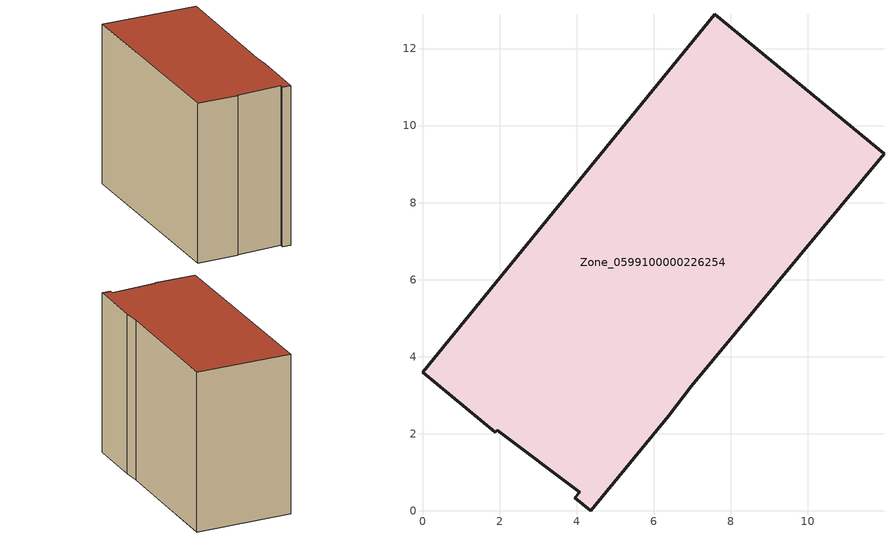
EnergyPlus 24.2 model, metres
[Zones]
Zone_0599100000226254
 floor ground (C_G): 6.98,3.24 6.4,2.47 4.37,0 3.96,0.34 4.09,0.48 1.94,2.09 1.89,2.04 0,3.59 7.58,12.89 11.98,9.27 z0
 wall outside (C_F): 3.96,0.34 4.37,0 6.4,2.47 6.98,3.24 11.98,9.27 7.58,12.89 0,3.59 1.89,2.04 1.94,2.09 4.09,0.48 3.96,0.34 z0:9.52
 roof outside (C_R): 6.4,2.47 6.98,3.24 11.98,9.27 7.58,12.89 0,3.59 1.89,2.04 1.94,2.09 4.09,0.48 3.96,0.34 4.37,0 z9.52
[BUILDING]
Pand.0599100000226254: North Axis=0; Terrain=City; Loads Convergence Tolerance Value=0.04; Temperature Convergence Tolerance Value=0.4; Solar Distribution=FullExterior; Maximum Number of Warmup Days=25; Minimum Number of Warmup Days=1
[Site:Location]
Rotterdam.The.Hague.AP_ZH_NLD Design_Conditions: Latitude=51.96; Longitude=4.45; Time Zone=1; Elevation=-4.5
[SITE:GROUNDTEMPERATURE:BUILDINGSURFACE]
18, 18, 18, 18, 18, 18, 18, 18, 18, 18, 18, 18
[MATERIAL] Thermal Absorptance=0.9; Solar Absorptance=0.7; Visible Absorptance=0.7
Name | Roughness | Thickness | Conductivity | Density | Specific Heat
G.TC.1946 | MediumSmooth | 0.15 | 1 | 540 | 1210
F.TC.1946 | Rough | 0.3 | 0.857143 | 1920 | 840
R.TC.1946 | MediumRough | 0.2 | 0.909091 | 1500 | 1000
[CONSTRUCTION]
C_G: G.TC.1946
C_F: F.TC.1946
C_R: R.TC.1946
[ZONE]
Zone_0599100000226254: Type=1; Multiplier=1; Ceiling Height=Autocalculate; Volume=Autocalculate; Floor Area=autocalculate; Part of Total Floor Area=Yes
[ZONEINFILTRATION:DESIGNFLOWRATE]
Infil_Zone_0599100000226254: Zone or ZoneList or Space or SpaceList=Zone_0599100000226254; Schedule=AlwaysOn; Design Flow Rate Calculation Method=Flow/Area; Flow Rate per Floor Area=0.003; Constant Term Coefficient=1; Temperature Term Coefficient=0; Velocity Term Coefficient=0; Velocity Squared Term Coefficient=0
[HVACTEMPLATE:ZONE:IDEALLOADSAIRSYSTEM]
Zone_0599100000226254: Maximum Heating Supply Air Temperature=50; Minimum Cooling Supply Air Temperature=13; Maximum Heating Supply Air Humidity Ratio=0.0156; Minimum Cooling Supply Air Humidity Ratio=0.0077; Heating Limit=NoLimit; Cooling Limit=NoLimit; Dehumidification Control Type=ConstantSensibleHeatRatio; Cooling Sensible Heat Ratio=0.7; Dehumidification Setpoint=60; Humidification Control Type=None; Humidification Setpoint=30; Outdoor Air Method=None; Outdoor Air Flow Rate per Person=0.00944; Outdoor Air Flow Rate per Zone Floor Area=0; Outdoor Air Flow Rate per Zone=0; Demand Controlled Ventilation Type=None; Outdoor Air Economizer Type=NoEconomizer; Heat Recovery Type=None; Sensible Heat Recovery Effectiveness=0.7; Latent Heat Recovery Effectiveness=0.65
[ZONECONTROL:THERMOSTAT]
ThermostatControl_Zone_0599100000226254: Zone or ZoneList=Zone_0599100000226254; Control Type Schedule=DualSetpointControlType; Control 1=Thermostat_Zone_0599100000226254; Temperature Difference Between Cutout And Setpoint=0
[THERMOSTATSETPOINT:DUALSETPOINT]
Thermostat_Zone_0599100000226254: Heating Setpoint Temperature Schedule=HeatingSetpoint_Zone_0599100000226254; Cooling Setpoint Temperature Schedule=CoolingSetpoint_Zone_0599100000226254
[SCHEDULE:COMPACT]
HeatingSetpoint_Zone_0599100000226254: Through: 12/31, For: AllDays, Until: 24:00, 21
CoolingSetpoint_Zone_0599100000226254: Through: 12/31, For: AllDays, Until: 24:00, 24
DualSetpointControlType: Through: 12/31, For: AllDays, Until: 24:00, 4
AlwaysOn: Through: 12/31, For: AllDays, Until: 24:00, 1
